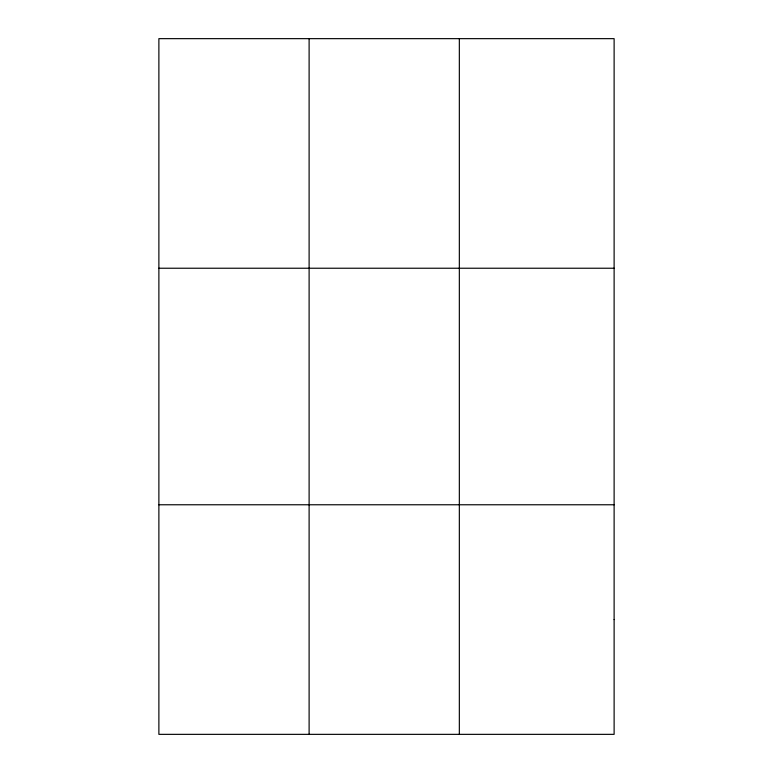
<?xml version="1.0" encoding="UTF-8"?>
<svg xmlns="http://www.w3.org/2000/svg" width="773" height="773" viewBox="0 0 773 773"><rect width="100%" height="100%" fill="white"/><g stroke="black" fill="none" stroke-linecap="round" stroke-linejoin="round"><path stroke-width="1.16" d="M309.113 734.35L309.113 38.65M459.336 734.35L459.336 38.65M158.88 268.231L614.12 268.231M158.88 504.769L614.12 504.769M614.12 619.56L614.12 734.35L158.88 734.35L158.88 38.65L614.12 38.65L614.12 619.56"/></g></svg>
